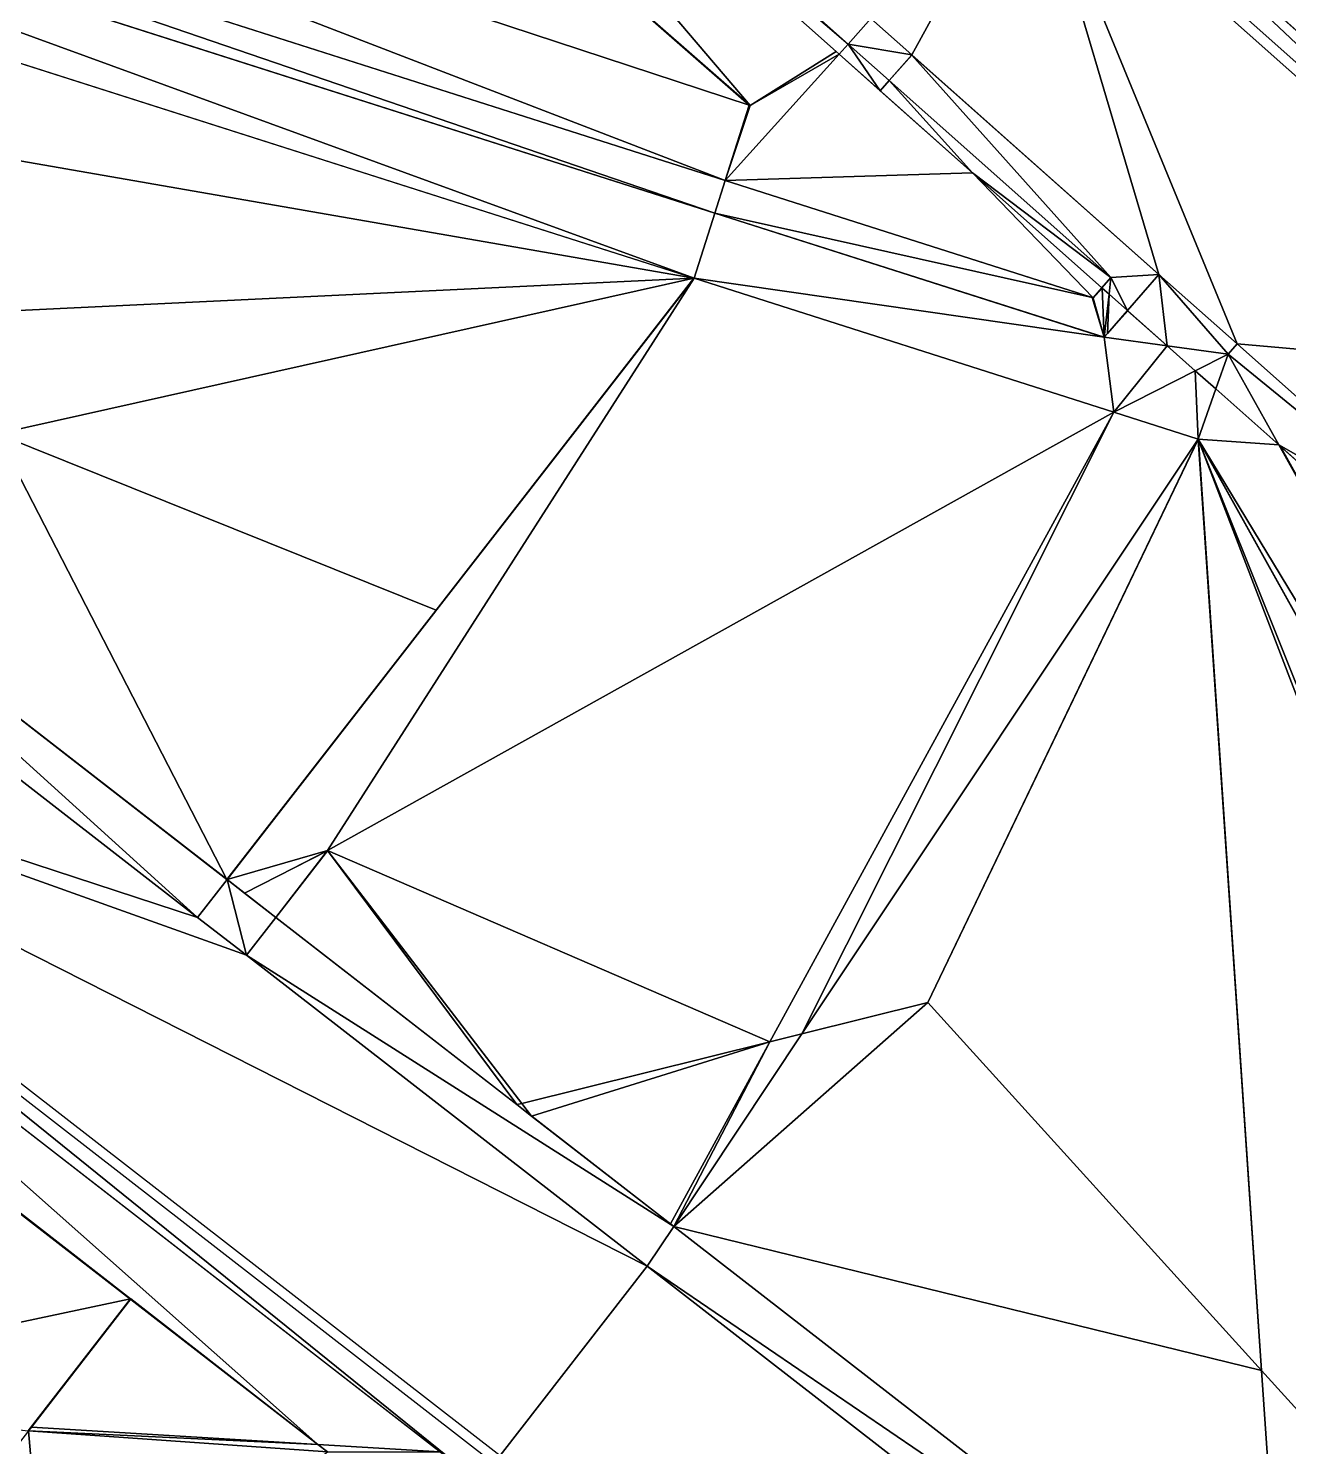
# Model space of a CAD drawing. Header units: metres. Extents: x 1634389 to 1634634, y 8249577 to 8249800.
# Drawn here: x 1634489.03 to 1634507.45, y 8249662.22 to 8249682.95 of the extents above; entities that cross this region are included whole.
import ezdxf

# ---------------------------------------------------------------- set-up
doc = ezdxf.new("R2010")
doc.units = ezdxf.units.M
doc.header["$LTSCALE"] = 2
for name, color, linetype in [('MNT-02-BASSIN-FF-30', 205, 'Continuous'), ('MNT-02-BETON DESACTIVE FF-35', 7, 'Continuous'), ('MNT-02-ESPACE VERT DIFFERENT-FF-30', 3, 'Continuous'), ('MNT-02-ESPACE VERT-FF-30', 221, 'Continuous'), ('MNT-02-EVERGREEN-FF-45', 7, 'Continuous'), ('MNT-02-VOIRIE LOURDE-FF-60', 160, 'Continuous')]:
    doc.layers.add(name, color=color, linetype=linetype)

msp = doc.modelspace()

# ---------------------------------------------------------------- linework, layer by layer
at = {"layer": 'MNT-02-BASSIN-FF-30', "color": 1, "linetype": 'ByBlock'}
for points in [[(1634490.831, 8249689.482, 97.7), (1634499.58, 8249681.827, 97.7), (1634492.905, 8249689.658, 98.699)], [(1634500.837, 8249682.612, 98.646), (1634492.905, 8249689.658, 98.699), (1634499.58, 8249681.827, 97.7)], [(1634490.831, 8249689.482, 97.7), (1634477.724, 8249689.012, 97.7), (1634499.567, 8249681.83, 97.7)], [(1634499.567, 8249681.83, 97.7), (1634499.58, 8249681.827, 97.7), (1634490.831, 8249689.482, 97.7)], [(1634476.403, 8249688.009, 98.61), (1634499.216, 8249680.73, 98.47), (1634477.724, 8249689.012, 97.7)], [(1634499.216, 8249680.73, 98.47), (1634499.567, 8249681.83, 97.7), (1634477.724, 8249689.012, 97.7)], [(1634500.88, 8249682.574, 98.756), (1634500.837, 8249682.612, 98.646), (1634499.58, 8249681.827, 97.7)], [(1634499.58, 8249681.827, 97.7), (1634499.216, 8249680.73, 98.47), (1634500.88, 8249682.574, 98.756)], [(1634502.831, 8249680.841, 98.739), (1634500.88, 8249682.574, 98.756), (1634499.216, 8249680.73, 98.47)], [(1634499.567, 8249681.83, 97.7), (1634499.216, 8249680.73, 98.47), (1634499.58, 8249681.827, 97.7)], [(1634499.216, 8249680.73, 98.47), (1634504.596, 8249679.013, 98.7), (1634502.831, 8249680.841, 98.739)], [(1634504.596, 8249679.013, 98.7), (1634504.723, 8249679.16, 98.725), (1634502.831, 8249680.841, 98.739)]]:
    msp.add_3dface(points, dxfattribs=at)
at = {"layer": 'MNT-02-BETON DESACTIVE FF-35', "color": 6, "linetype": 'ByBlock'}
for points in [[(1634475.93, 8249687.635, 98.6), (1634474.982, 8249686.888, 98.62), (1634498.76, 8249679.301, 98.48)], [(1634499.064, 8249680.253, 98.46), (1634475.93, 8249687.635, 98.6), (1634498.76, 8249679.301, 98.48)], [(1634512.645, 8249679.745, 98.838), (1634505.49, 8249686.105, 98.886), (1634504.601, 8249685.555, 98.863)], [(1634512.645, 8249679.745, 98.838), (1634504.601, 8249685.555, 98.863), (1634512.648, 8249678.406, 98.809)], [(1634504.757, 8249678.437, 98.69), (1634499.064, 8249680.253, 98.46), (1634498.76, 8249679.301, 98.48)], [(1634493.404, 8249670.933, 98.573), (1634498.76, 8249679.301, 98.48), (1634491.933, 8249670.511, 98.559)], [(1634493.404, 8249670.933, 98.573), (1634504.897, 8249677.343, 98.68), (1634498.76, 8249679.301, 98.48)], [(1634504.897, 8249677.343, 98.68), (1634504.757, 8249678.437, 98.69), (1634498.76, 8249679.301, 98.48)], [(1634505.677, 8249678.312, 98.7), (1634505.099, 8249678.826, 98.712), (1634504.757, 8249678.437, 98.69)], [(1634504.897, 8249677.343, 98.68), (1634505.677, 8249678.312, 98.7), (1634504.757, 8249678.437, 98.69)], [(1634504.897, 8249677.343, 98.68), (1634506.087, 8249677.948, 98.701), (1634505.677, 8249678.312, 98.7)], [(1634504.897, 8249677.343, 98.68), (1634506.13, 8249676.949, 98.66), (1634506.087, 8249677.948, 98.701)], [(1634506.13, 8249676.949, 98.66), (1634506.387, 8249677.682, 98.689), (1634506.087, 8249677.948, 98.701)], [(1634506.13, 8249676.949, 98.66), (1634507.307, 8249676.864, 98.704), (1634506.387, 8249677.682, 98.689)], [(1634506.13, 8249676.949, 98.66), (1634523.302, 8249646.159, 98.367), (1634520.506, 8249653.224, 98.599)], [(1634506.13, 8249676.949, 98.66), (1634520.506, 8249653.224, 98.599), (1634507.307, 8249676.864, 98.704)], [(1634507.337, 8249676.838, 98.704), (1634507.307, 8249676.864, 98.704), (1634520.506, 8249653.224, 98.599)], [(1634495.043, 8249662.146, 98.592), (1634481.737, 8249672.476, 98.722), (1634493.26, 8249662.254, 98.637)], [(1634481.737, 8249672.476, 98.722), (1634481.956, 8249671.014, 98.748), (1634493.26, 8249662.254, 98.637)], [(1634491.933, 8249670.511, 98.559), (1634492.191, 8249670.311, 98.567), (1634493.404, 8249670.933, 98.573)], [(1634493.404, 8249670.932, 98.573), (1634493.404, 8249670.933, 98.573), (1634492.191, 8249670.311, 98.567)], [(1634492.191, 8249670.311, 98.567), (1634492.646, 8249669.957, 98.563), (1634493.404, 8249670.932, 98.573)], [(1634495.043, 8249662.146, 98.592), (1634493.26, 8249662.254, 98.637), (1634493.4, 8249662.145, 98.648)]]:
    msp.add_3dface(points, dxfattribs=at)
at = {"layer": 'MNT-02-ESPACE VERT DIFFERENT-FF-30', "linetype": 'ByBlock'}
for points in [[(1634484.662, 8249676.155, 98.681), (1634491.932, 8249670.511, 98.609), (1634488.574, 8249677.028, 98.639)], [(1634491.932, 8249670.511, 98.609), (1634494.989, 8249674.447, 98.574), (1634488.574, 8249677.028, 98.639)], [(1634510.974, 8249673.607, 98.752), (1634507.332, 8249676.842, 98.754), (1634511.517, 8249669.338, 98.721)], [(1634498.463, 8249665.441, 98.558), (1634507.057, 8249663.335, 98.576), (1634502.178, 8249668.712, 98.608)], [(1634498.463, 8249665.441, 98.558), (1634502.178, 8249668.712, 98.608), (1634500.337, 8249668.255, 98.595)], [(1634499.867, 8249668.138, 98.597), (1634496.244, 8249667.239, 98.579), (1634496.385, 8249667.054, 98.576)], [(1634499.867, 8249668.138, 98.597), (1634496.385, 8249667.054, 98.576), (1634498.414, 8249665.48, 98.559)], [(1634498.463, 8249665.441, 98.558), (1634499.867, 8249668.138, 98.597), (1634498.414, 8249665.48, 98.559)], [(1634498.463, 8249665.441, 98.558), (1634500.337, 8249668.255, 98.595), (1634499.867, 8249668.138, 98.597)], [(1634496.244, 8249667.239, 98.579), (1634496.171, 8249667.221, 98.579), (1634496.385, 8249667.054, 98.576)], [(1634498.463, 8249665.441, 98.558), (1634507.386, 8249658.514, 98.529), (1634507.057, 8249663.335, 98.576)], [(1634507.386, 8249658.514, 98.529), (1634514.499, 8249655.135, 98.52), (1634507.057, 8249663.335, 98.576)]]:
    msp.add_3dface(points, dxfattribs=at)
at = {"layer": 'MNT-02-ESPACE VERT-FF-30', "linetype": 'ByBlock'}
for points in [[(1634476.474, 8249687.985, 98.61), (1634475.93, 8249687.635, 98.65), (1634499.064, 8249680.253, 98.51)], [(1634499.216, 8249680.728, 98.47), (1634476.474, 8249687.985, 98.61), (1634499.064, 8249680.253, 98.51)], [(1634475.93, 8249687.635, 98.65), (1634475.965, 8249687.622, 98.65), (1634499.064, 8249680.253, 98.51)], [(1634499.064, 8249680.252, 98.51), (1634499.064, 8249680.253, 98.51), (1634475.965, 8249687.622, 98.65)], [(1634498.757, 8249679.3, 98.53), (1634474.984, 8249686.886, 98.67), (1634478.208, 8249682.878, 98.677)], [(1634498.757, 8249679.3, 98.53), (1634478.208, 8249682.878, 98.677), (1634484.608, 8249678.624, 98.659)], [(1634504.578, 8249679.017, 98.699), (1634499.216, 8249680.728, 98.47), (1634499.064, 8249680.253, 98.51)], [(1634504.747, 8249678.438, 98.74), (1634504.756, 8249678.437, 98.74), (1634499.064, 8249680.253, 98.51)], [(1634499.064, 8249680.253, 98.51), (1634504.756, 8249678.437, 98.74), (1634504.578, 8249679.017, 98.699)], [(1634499.064, 8249680.252, 98.51), (1634504.747, 8249678.438, 98.74), (1634499.064, 8249680.253, 98.51)], [(1634498.757, 8249679.3, 98.53), (1634484.608, 8249678.624, 98.659), (1634488.574, 8249677.028, 98.639)], [(1634498.757, 8249679.3, 98.53), (1634488.574, 8249677.028, 98.639), (1634494.989, 8249674.447, 98.574)], [(1634498.757, 8249679.3, 98.53), (1634494.989, 8249674.447, 98.574), (1634498.758, 8249679.3, 98.53)], [(1634504.597, 8249679.011, 98.7), (1634504.756, 8249678.438, 98.74), (1634504.726, 8249679.157, 98.726)], [(1634504.757, 8249678.438, 98.74), (1634504.726, 8249679.157, 98.726), (1634504.756, 8249678.438, 98.74)], [(1634504.726, 8249679.157, 98.726), (1634504.757, 8249678.438, 98.74), (1634504.827, 8249679.067, 98.748)], [(1634504.803, 8249678.49, 98.743), (1634504.827, 8249679.067, 98.748), (1634504.757, 8249678.438, 98.74)], [(1634504.803, 8249678.49, 98.743), (1634505.097, 8249678.828, 98.762), (1634504.827, 8249679.067, 98.748)], [(1634504.578, 8249679.017, 98.699), (1634504.756, 8249678.437, 98.74), (1634504.596, 8249679.011, 98.7)], [(1634504.756, 8249678.437, 98.74), (1634504.756, 8249678.438, 98.74), (1634504.596, 8249679.011, 98.7)], [(1634504.597, 8249679.011, 98.7), (1634504.596, 8249679.011, 98.7), (1634504.756, 8249678.438, 98.74)], [(1634504.803, 8249678.49, 98.743), (1634505.1, 8249678.825, 98.762), (1634505.097, 8249678.828, 98.762)], [(1634504.747, 8249678.438, 98.74), (1634504.755, 8249678.436, 98.74), (1634504.756, 8249678.437, 98.74)], [(1634504.747, 8249678.438, 98.74), (1634504.756, 8249678.437, 98.74), (1634504.756, 8249678.437, 98.74)], [(1634493.404, 8249670.933, 98.623), (1634499.867, 8249668.138, 98.597), (1634504.895, 8249677.342, 98.73)], [(1634504.895, 8249677.342, 98.73), (1634499.867, 8249668.138, 98.597), (1634504.896, 8249677.341, 98.73)], [(1634500.337, 8249668.255, 98.595), (1634504.896, 8249677.341, 98.73), (1634499.867, 8249668.138, 98.597)], [(1634506.128, 8249676.947, 98.71), (1634504.896, 8249677.341, 98.73), (1634500.337, 8249668.255, 98.595)], [(1634506.128, 8249676.947, 98.71), (1634506.128, 8249676.948, 98.71), (1634504.896, 8249677.341, 98.73)], [(1634502.178, 8249668.712, 98.608), (1634506.128, 8249676.947, 98.71), (1634500.337, 8249668.255, 98.595)], [(1634506.13, 8249676.944, 98.71), (1634506.128, 8249676.947, 98.71), (1634502.178, 8249668.712, 98.608)], [(1634507.057, 8249663.335, 98.576), (1634506.13, 8249676.944, 98.71), (1634502.178, 8249668.712, 98.608)], [(1634506.136, 8249676.934, 98.71), (1634506.13, 8249676.944, 98.71), (1634507.057, 8249663.335, 98.576)], [(1634506.136, 8249676.934, 98.71), (1634507.057, 8249663.335, 98.576), (1634514.499, 8249655.135, 98.52)], [(1634523.297, 8249646.163, 98.417), (1634506.136, 8249676.934, 98.71), (1634516.296, 8249651.598, 98.491)], [(1634514.499, 8249655.135, 98.52), (1634516.296, 8249651.598, 98.491), (1634506.136, 8249676.934, 98.71)], [(1634493.404, 8249670.933, 98.623), (1634493.402, 8249670.932, 98.623), (1634492.646, 8249669.957, 98.613)], [(1634493.404, 8249670.933, 98.623), (1634492.646, 8249669.957, 98.613), (1634496.171, 8249667.221, 98.579)], [(1634493.402, 8249670.932, 98.623), (1634492.646, 8249669.957, 98.613), (1634492.646, 8249669.957, 98.613)], [(1634493.404, 8249670.933, 98.623), (1634496.171, 8249667.221, 98.579), (1634496.244, 8249667.239, 98.579)], [(1634493.404, 8249670.933, 98.623), (1634496.244, 8249667.239, 98.579), (1634499.867, 8249668.138, 98.597)], [(1634487.187, 8249666.972, 98.759), (1634484.118, 8249663.024, 98.913), (1634490.524, 8249664.381, 98.726)], [(1634489.027, 8249662.453, 98.801), (1634490.524, 8249664.381, 98.726), (1634484.118, 8249663.024, 98.913)]]:
    msp.add_3dface(points, dxfattribs=at)
at = {"layer": 'MNT-02-EVERGREEN-FF-45', "color": 1, "linetype": 'ByBlock'}
for points in [[(1634505.487, 8249686.103, 98.785), (1634512.645, 8249679.742, 98.738), (1634512.631, 8249686.432, 98.878)], [(1634493.261, 8249662.254, 98.537), (1634490.526, 8249664.381, 98.564), (1634489.074, 8249662.507, 98.642)], [(1634493.261, 8249662.254, 98.537), (1634489.074, 8249662.507, 98.642), (1634489.032, 8249662.453, 98.651)], [(1634489.334, 8249658.975, 98.58), (1634489.032, 8249662.453, 98.651), (1634487.462, 8249660.427, 98.649)], [(1634489.334, 8249658.975, 98.58), (1634493.4, 8249662.145, 98.548), (1634489.032, 8249662.453, 98.651)], [(1634493.261, 8249662.254, 98.537), (1634489.032, 8249662.453, 98.651), (1634493.4, 8249662.145, 98.548)]]:
    msp.add_3dface(points, dxfattribs=at)
at = {"layer": 'MNT-02-VOIRIE LOURDE-FF-60'}
for points in [[(1634501.346, 8249683.096, 98.519), (1634491.966, 8249690.76, 98.539), (1634501.014, 8249682.722, 98.479)], [(1634492.905, 8249689.658, 98.399), (1634501.014, 8249682.722, 98.479), (1634491.966, 8249690.76, 98.539)], [(1634503.771, 8249685.826, 98.609), (1634512.65, 8249677.938, 98.55), (1634504.003, 8249686.087, 98.617)], [(1634512.882, 8249678.199, 98.559), (1634504.003, 8249686.087, 98.617), (1634512.65, 8249677.938, 98.55)], [(1634503.67, 8249685.713, 98.589), (1634501.346, 8249683.096, 98.519), (1634501.945, 8249682.566, 98.51)], [(1634503.67, 8249685.713, 98.589), (1634501.945, 8249682.566, 98.51), (1634505.557, 8249679.354, 98.49)], [(1634512.549, 8249677.825, 98.53), (1634503.67, 8249685.713, 98.589), (1634506.7, 8249678.342, 98.48)], [(1634506.7, 8249678.342, 98.48), (1634503.67, 8249685.713, 98.589), (1634505.557, 8249679.354, 98.49)], [(1634501.346, 8249683.096, 98.519), (1634501.014, 8249682.722, 98.479), (1634501.945, 8249682.566, 98.51)], [(1634500.88, 8249682.574, 98.456), (1634501.48, 8249682.041, 98.451), (1634501.014, 8249682.722, 98.479)], [(1634501.014, 8249682.722, 98.479), (1634501.48, 8249682.041, 98.451), (1634501.613, 8249682.19, 98.475)], [(1634501.945, 8249682.566, 98.51), (1634501.014, 8249682.722, 98.479), (1634501.613, 8249682.19, 98.475)], [(1634501.945, 8249682.563, 98.515), (1634501.945, 8249682.566, 98.51), (1634501.613, 8249682.19, 98.475)], [(1634501.945, 8249682.563, 98.515), (1634501.613, 8249682.19, 98.475), (1634504.855, 8249679.31, 98.451)], [(1634501.945, 8249682.566, 98.51), (1634501.945, 8249682.563, 98.515), (1634505.557, 8249679.354, 98.49)], [(1634505.557, 8249679.354, 98.49), (1634501.945, 8249682.563, 98.515), (1634504.855, 8249679.31, 98.451)], [(1634501.48, 8249682.041, 98.451), (1634502.831, 8249680.841, 98.439), (1634501.613, 8249682.19, 98.475)], [(1634502.831, 8249680.841, 98.439), (1634504.855, 8249679.31, 98.451), (1634501.613, 8249682.19, 98.475)], [(1634502.831, 8249680.841, 98.439), (1634504.723, 8249679.16, 98.425), (1634504.855, 8249679.31, 98.451)], [(1634504.723, 8249679.16, 98.425), (1634504.827, 8249679.067, 98.448), (1634504.855, 8249679.31, 98.451)], [(1634504.827, 8249679.067, 98.448), (1634505.097, 8249678.828, 98.462), (1634504.855, 8249679.31, 98.451)], [(1634505.097, 8249678.828, 98.462), (1634505.557, 8249679.354, 98.49), (1634504.855, 8249679.31, 98.451)], [(1634505.097, 8249678.828, 98.462), (1634505.677, 8249678.312, 98.45), (1634505.557, 8249679.354, 98.49)], [(1634505.677, 8249678.312, 98.45), (1634506.566, 8249678.191, 98.46), (1634505.557, 8249679.354, 98.49)], [(1634506.7, 8249678.342, 98.48), (1634505.557, 8249679.354, 98.49), (1634506.698, 8249678.34, 98.483)], [(1634506.698, 8249678.34, 98.483), (1634505.557, 8249679.354, 98.49), (1634506.566, 8249678.191, 98.46)], [(1634505.677, 8249678.312, 98.45), (1634506.087, 8249677.948, 98.451), (1634506.566, 8249678.191, 98.46)], [(1634506.566, 8249678.191, 98.46), (1634510.225, 8249675.208, 98.46), (1634506.698, 8249678.34, 98.483)], [(1634510.225, 8249675.208, 98.46), (1634506.7, 8249678.342, 98.48), (1634506.698, 8249678.34, 98.483)], [(1634512.549, 8249677.825, 98.53), (1634506.7, 8249678.342, 98.48), (1634510.225, 8249675.208, 98.46)], [(1634506.087, 8249677.948, 98.451), (1634506.387, 8249677.682, 98.439), (1634506.566, 8249678.191, 98.46)], [(1634506.387, 8249677.682, 98.439), (1634507.307, 8249676.864, 98.454), (1634506.566, 8249678.191, 98.46)], [(1634507.307, 8249676.864, 98.454), (1634510.225, 8249675.208, 98.46), (1634506.566, 8249678.191, 98.46)], [(1634507.307, 8249676.864, 98.454), (1634510.974, 8249673.607, 98.452), (1634510.225, 8249675.208, 98.46)], [(1634481.629, 8249673.193, 98.46), (1634491.503, 8249669.958, 98.314), (1634483.775, 8249675.957, 98.39)], [(1634484.662, 8249676.155, 98.381), (1634483.775, 8249675.957, 98.39), (1634491.503, 8249669.958, 98.314)], [(1634491.933, 8249670.511, 98.309), (1634484.662, 8249676.155, 98.381), (1634491.503, 8249669.958, 98.314)], [(1634481.35, 8249672.776, 98.49), (1634495.661, 8249661.666, 98.35), (1634481.536, 8249673.073, 98.48)], [(1634495.835, 8249661.973, 98.34), (1634481.536, 8249673.073, 98.48), (1634495.661, 8249661.666, 98.35)], [(1634495.927, 8249662.093, 98.32), (1634498.074, 8249664.857, 98.25), (1634481.629, 8249673.193, 98.46)], [(1634481.629, 8249673.193, 98.46), (1634498.074, 8249664.857, 98.25), (1634492.217, 8249669.404, 98.307)], [(1634491.503, 8249669.958, 98.314), (1634481.629, 8249673.193, 98.46), (1634492.217, 8249669.404, 98.307)], [(1634491.503, 8249669.958, 98.314), (1634492.217, 8249669.404, 98.307), (1634491.933, 8249670.511, 98.309)], [(1634492.646, 8249669.957, 98.313), (1634491.933, 8249670.511, 98.309), (1634492.217, 8249669.404, 98.307)], [(1634498.463, 8249665.441, 98.258), (1634492.646, 8249669.957, 98.313), (1634492.217, 8249669.404, 98.307)], [(1634498.074, 8249664.857, 98.25), (1634498.463, 8249665.441, 98.258), (1634492.217, 8249669.404, 98.307)], [(1634507.386, 8249658.514, 98.229), (1634498.463, 8249665.441, 98.258), (1634498.074, 8249664.857, 98.25)], [(1634495.927, 8249662.093, 98.32), (1634507.45, 8249657.579, 98.22), (1634498.074, 8249664.857, 98.25)], [(1634507.386, 8249658.514, 98.229), (1634498.074, 8249664.857, 98.25), (1634507.45, 8249657.579, 98.22)]]:
    msp.add_3dface(points, dxfattribs=at)

doc.saveas('drawing.dxf')
